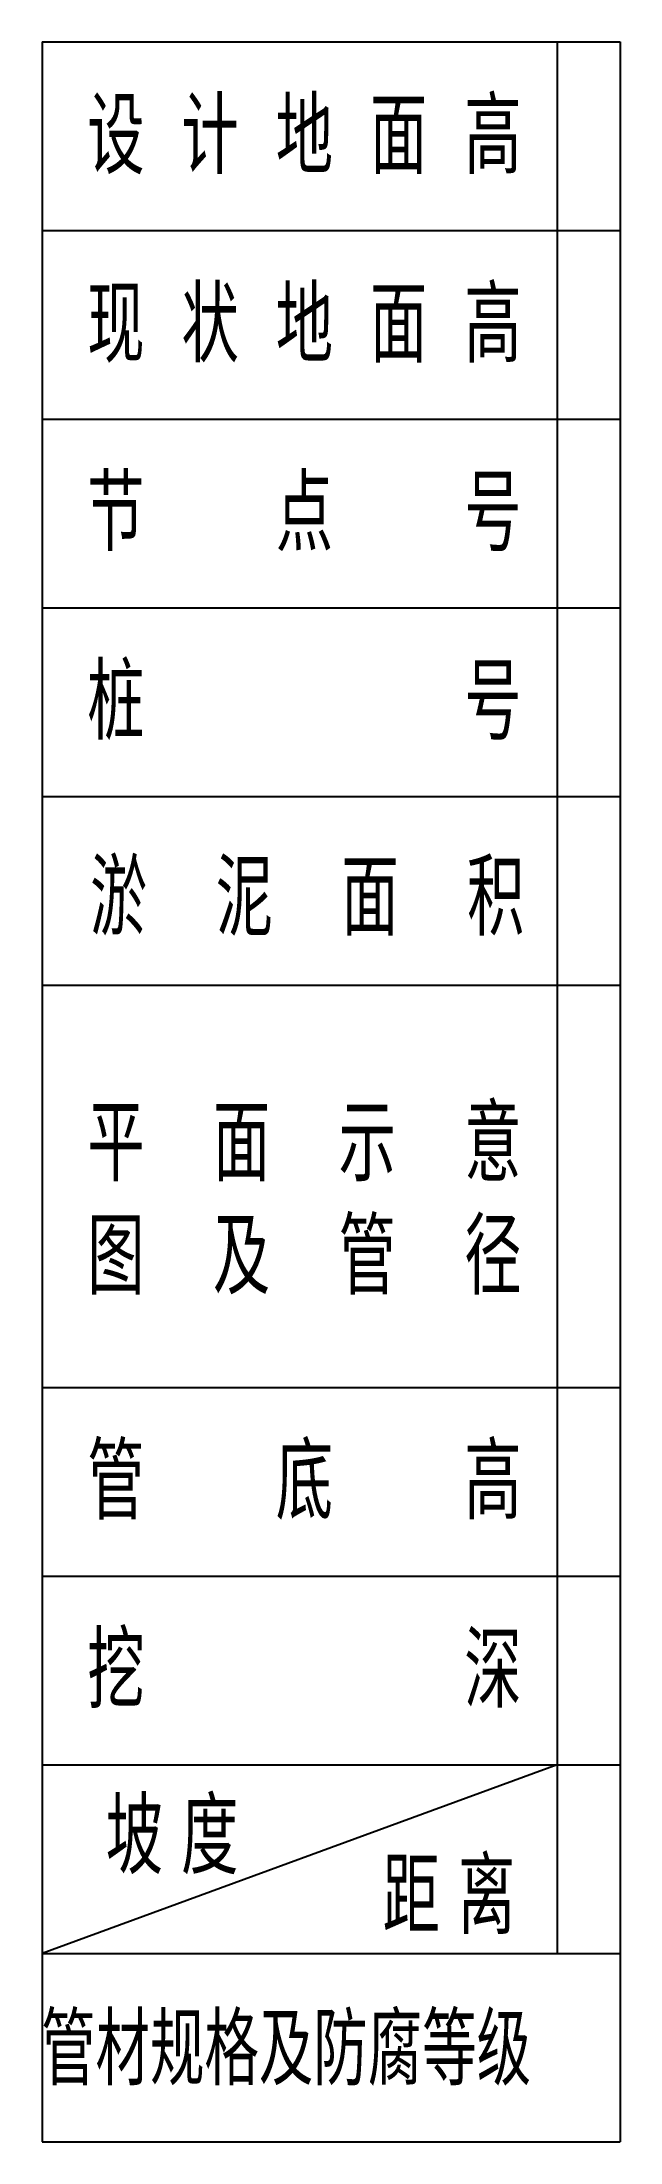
# Model space of a CAD drawing. Extents: x 234 to 280, y 65 to 232.
import ezdxf

# ---------------------------------------------------------------- set-up
doc = ezdxf.new("R2010")
doc.units = 0
doc.header["$MEASUREMENT"] = 0
doc.layers.get('0').update_dxf_attribs({"linetype": 'CONTINUOUS'})
doc.styles.add('FSHZ', font='fszf.shx', dxfattribs={"width": 0.8, "bigfont": 'fshz.shx'})

msp = doc.modelspace()

# ---------------------------------------------------------------- linework, layer by layer
for p, q in [((234.05, 231.9), (234.05, 64.9)), ((234.05, 231.9), (280.05, 231.9)), ((275.05, 231.9), (275.05, 79.9)), ((280.05, 231.9), (280.05, 64.9)), ((234.05, 216.9), (280.05, 216.9)), ((234.05, 201.9), (280.05, 201.9)), ((234.05, 186.9), (280.05, 186.9)), ((234.05, 171.9), (280.05, 171.9)), ((234.05, 156.9), (280.05, 156.9)), ((234.05, 124.9), (280.05, 124.9)), ((234.05, 109.9), (280.05, 109.9)), ((275.05, 94.9), (234.05, 79.9)), ((234.05, 94.9), (280.05, 94.9)), ((234.05, 79.9), (280.05, 79.9)), ((234.05, 64.9), (280.05, 64.9))]:
    msp.add_line(p, q)

# ---------------------------------------------------------------- texts
at = {"color": 7, "style": 'FSHZ', "width": 0.8}
for s, p in [('设', (237.65, 221.4)), ('计', (245.15, 221.4)), ('地', (252.65, 221.4)), ('面', (260.15, 221.4)), ('高', (267.65, 221.4)), ('现', (237.65, 206.4)), ('状', (245.15, 206.4)), ('地', (252.65, 206.4)), ('面', (260.15, 206.4)), ('高', (267.65, 206.4)), ('点', (252.65, 191.4)), ('淤', (237.87, 160.83)), ('泥', (247.87, 160.83)), ('积', (267.87, 160.83)), ('面', (257.87, 160.83)), ('平', (237.65, 141.29)), ('面', (247.65, 141.29)), ('示', (257.65, 141.29)), ('意', (267.65, 141.29)), ('管', (257.65, 132.29)), ('径', (267.65, 132.29)), ('图', (237.65, 132.29)), ('及', (247.65, 132.29))]:
    msp.add_text(s, height=6, dxfattribs=at).set_placement(p)
at = {"style": 'FSHZ', "width": 0.8}
for s, height, p in [('节', 6, (237.65, 191.4)), ('号', 6, (267.65, 191.4)), ('桩', 6, (237.65, 176.4)), ('号', 6, (267.65, 176.4)), ('管', 6, (237.65, 114.4)), ('底', 6, (252.65, 114.4)), ('高', 6, (267.65, 114.4)), ('挖', 6, (237.65, 99.4)), ('深', 6, (267.65, 99.4)), ('坡', 6, (239.12, 86.19)), ('度', 6, (245.12, 86.19)), ('距', 6, (261.15, 81.42)), ('离', 6, (267.15, 81.42)), ('管材规格及防腐等级', 5.7, (233.98, 69.4))]:
    msp.add_text(s, height=height, dxfattribs=at).set_placement(p)

doc.saveas('drawing.dxf')
